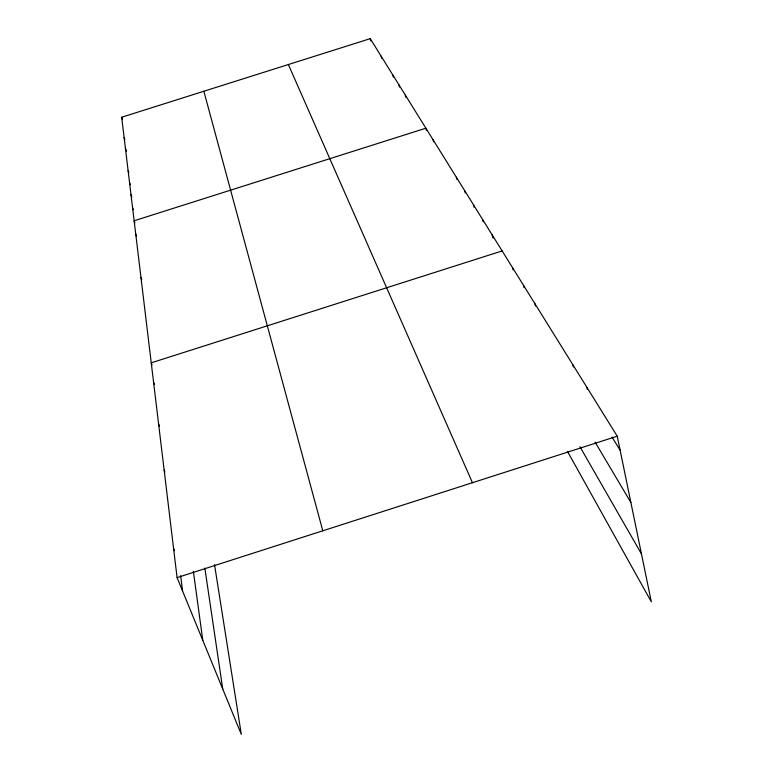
<?xml version="1.0" encoding="UTF-8"?>
<svg xmlns="http://www.w3.org/2000/svg" width="773" height="773" viewBox="0 0 773 773"><rect width="100%" height="100%" fill="white"/><g stroke="black" fill="none" stroke-linecap="round" stroke-linejoin="round"><path stroke-width="1.16" d="M214.546 564.754L241.311 734.35L177.085 577.615L617.24 436.194L651.32 601.829L567.45 451.374M502.141 250.935L151.237 362.837L152.049 364.953M177.085 577.615L121.68 117.235L370.248 38.65L617.24 436.194M612.023 437.083L620.139 450.273M595.094 442.146L630.874 502.469M579.934 446.707L641.474 553.951M288.368 64.536L472.448 482.719M173.577 548.472L174.466 550.666M164.127 469.974L164.958 472.061M158.6 424L159.46 426.213M153.576 382.277L154.407 384.423M140.966 277.497L141.778 279.652M135.748 234.142L136.521 236.209M132.541 207.522L133.371 209.754M134.898 222.817L134.135 220.778L425.884 128.202L426.474 130.54M129.526 182.467L130.328 184.641M131.004 194.767L131.816 196.97M128.105 170.62L128.888 172.766M125.4 148.155L126.54 151.286M121.68 117.235L122.492 119.496M124.115 137.497L124.868 139.555M203.85 91.262L322.795 530.8M370.248 38.65L370.856 40.969M381.137 56.178L381.688 58.294M392.79 74.942L393.36 77.116M398.936 84.827L399.506 87.04M405.303 95.079L405.883 97.321M433.064 139.749L433.595 141.884M456.341 177.22L456.891 179.452M464.737 190.738L465.298 193.008M473.501 204.835L474.052 207.145M482.632 219.542L483.193 221.88M492.169 234.895L492.942 238.132M512.567 267.719L513.088 269.951M523.485 285.295L524.007 287.566M534.935 303.721L535.457 306.031M572.87 364.779L573.353 367.001M586.862 387.302L587.354 389.573M204.835 568.078L222.75 689.062M193.347 571.228L202.787 640.344M180.65 575.692L182.544 590.949"/></g></svg>
